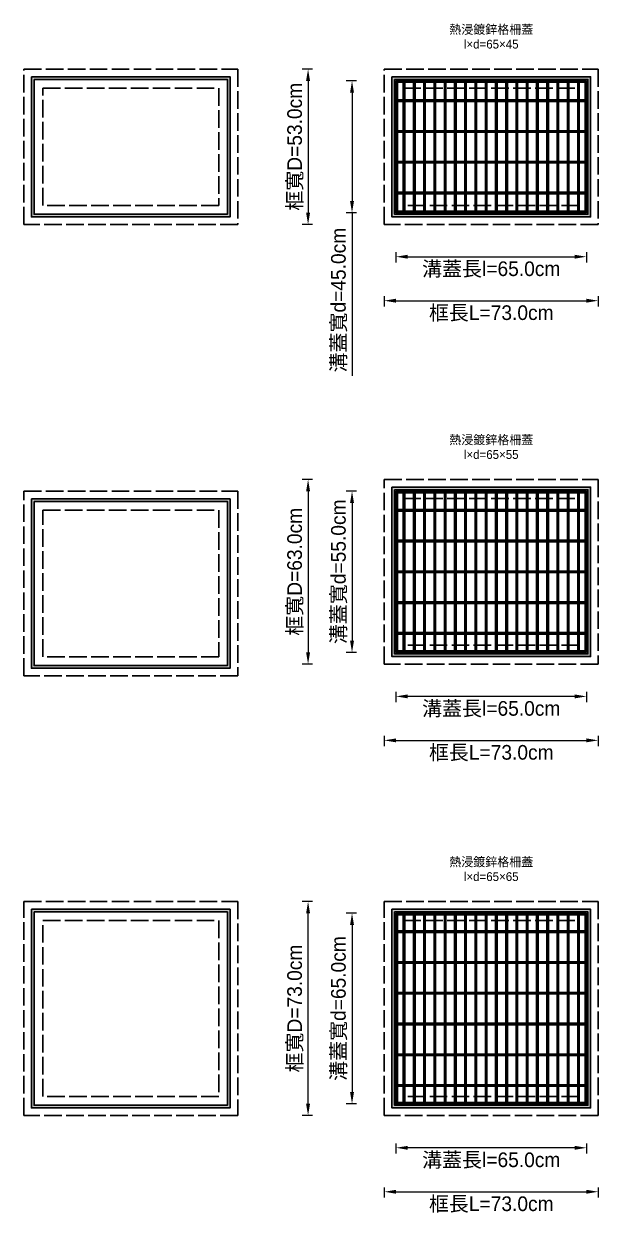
# Model space of a CAD drawing. Extents: x -2931 to 4779, y -2120 to 304.
# Drawn here: x 1045.9 to 1241.9, y -567.8 to -161.7 of the extents above; entities that cross this region are included whole.
import ezdxf

# ---------------------------------------------------------------- set-up
doc = ezdxf.new("R2010")
doc.units = 0
doc.header["$MEASUREMENT"] = 0
doc.linetypes.add('ACAD_ISO02W100', pattern=[15, 12, -3])
doc.layers.add('三、3.文字-註解文字', color=2, linetype='Continuous')
doc.layers.add('二、6.繪圖-其他施作項目', color=35, linetype='Continuous', lineweight=30)
doc.styles.add('註解文字', font='MS PGothic.ttf', dxfattribs={"height": 5})
doc.dimstyles.new('註解文字', dxfattribs={"dimtxt": 5, "dimasz": 4, "dimexe": 2, "dimexo": 2.5, "dimgap": 1, "dimtad": 2, "dimzin": 0, "dimdsep": 46, "dimtxsty": '註解文字', "dimcen": 0.1, "dimclrd": 256, "dimclre": 256, "dimclrt": 256, "dimadec": 0, "dimazin": 0, "dimtfac": 1, "dimtofl": 0, "dimtmove": 0, "dimatfit": 3, "dimfxl": 1.5, "dimfxlon": 1, "dimtolj": 1, "dimtzin": 0, "dimlwd": -1, "dimlwe": -1, "dimarcsym": 1})
pattern_1 = [(45, (-115, -140), (-2.65165, 2.65165), []), (45, (-114.116, -140), (-2.65165, 2.65165), []), (45, (-113.2322, -140), (-2.65165, 2.65165), []), (45, (-112.3483, -140), (-2.65165, 2.65165), [])]
pattern_2 = [(45, (-230, -284), (-2.65165, 2.65165), []), (45, (-229.116, -284), (-2.65165, 2.65165), []), (45, (-228.2322, -284), (-2.65165, 2.65165), []), (45, (-227.3483, -284), (-2.65165, 2.65165), [])]

# ---------------------------------------------------------------- blocks, each defined once
blk = doc.blocks.new('*D2')
at = {"layer": 'Defpoints', "color": 0, "transparency": 16777216}
for p in [(1172.86, -181.15), (1157.86, -226.15), (1172.86, -226.15)]:
    blk.add_point(p, dxfattribs=at)
at = {"layer": '三、3.文字-註解文字', "transparency": 16777216}
for p, q in [((1159.36, -181.15), (1155.86, -181.15)), ((1157.86, -185.15), (1157.86, -222.15)), ((1159.36, -226.15), (1155.86, -226.15)), ((1157.86, -226.15), (1157.86, -281.78))]:
    blk.add_line(p, q, dxfattribs=at)
for points in [[(1157.19, -185.15), (1158.53, -185.15), (1157.86, -181.15)], [(1157.19, -222.15), (1158.53, -222.15), (1157.86, -226.15)]]:
    blk.add_solid(points, dxfattribs=at)
at = {"layer": '三、3.文字-註解文字', "transparency": 16777216, "insert": (1153.48, -255.97), "char_height": 5, "attachment_point": 5, "rotation": 90, "style": '註解文字'}
blk.add_mtext('\\A1;溝蓋寬{\\fMS PGothic|b0|i0|c128|p34;d=45.0cm}', dxfattribs=at)
blk = doc.blocks.new('*D3')
at = {"layer": 'Defpoints', "color": 0, "transparency": 16777216}
for p in [(1172.86, -226.15), (1237.86, -226.15), (1237.86, -241.15)]:
    blk.add_point(p, dxfattribs=at)
at = {"layer": '三、3.文字-註解文字', "transparency": 16777216}
for p, q in [((1172.86, -239.65), (1172.86, -243.15)), ((1176.86, -241.15), (1233.86, -241.15)), ((1237.86, -239.65), (1237.86, -243.15))]:
    blk.add_line(p, q, dxfattribs=at)
for points in [[(1176.86, -240.49), (1176.86, -241.82), (1172.86, -241.15)], [(1233.86, -240.49), (1233.86, -241.82), (1237.86, -241.15)]]:
    blk.add_solid(points, dxfattribs=at)
at = {"layer": '三、3.文字-註解文字', "transparency": 16777216, "insert": (1205.36, -245.53), "char_height": 5, "attachment_point": 5, "style": '註解文字'}
blk.add_mtext('\\A1;{\\fMS PGothic|b0|i0|c128|p34;溝蓋長}l{\\fMS PGothic|b0|i0|c128|p34;=65.0cm}', dxfattribs=at)
blk = doc.blocks.new('*D4')
at = {"layer": 'Defpoints', "color": 0, "transparency": 16777216}
for p in [(1172.86, -321.15), (1157.86, -376.15), (1172.86, -376.15)]:
    blk.add_point(p, dxfattribs=at)
at = {"layer": '三、3.文字-註解文字', "transparency": 16777216}
for p, q in [((1159.36, -321.15), (1155.86, -321.15)), ((1157.86, -325.15), (1157.86, -372.15)), ((1159.36, -376.15), (1155.86, -376.15))]:
    blk.add_line(p, q, dxfattribs=at)
for points in [[(1157.19, -325.15), (1158.53, -325.15), (1157.86, -321.15)], [(1157.19, -372.15), (1158.53, -372.15), (1157.86, -376.15)]]:
    blk.add_solid(points, dxfattribs=at)
at = {"layer": '三、3.文字-註解文字', "transparency": 16777216, "insert": (1153.48, -348.65), "char_height": 5, "attachment_point": 5, "rotation": 90, "style": '註解文字'}
blk.add_mtext('\\A1;溝蓋寬{\\fMS PGothic|b0|i0|c128|p34;d=55.0cm}', dxfattribs=at)
blk = doc.blocks.new('*D5')
at = {"layer": 'Defpoints', "color": 0, "transparency": 16777216}
for p in [(1172.86, -376.15), (1237.86, -376.15), (1172.86, -391.15)]:
    blk.add_point(p, dxfattribs=at)
at = {"layer": '三、3.文字-註解文字', "transparency": 16777216}
for p, q in [((1172.86, -389.65), (1172.86, -393.15)), ((1237.86, -389.65), (1237.86, -393.15)), ((1233.86, -391.15), (1176.86, -391.15))]:
    blk.add_line(p, q, dxfattribs=at)
for points in [[(1176.86, -390.49), (1176.86, -391.82), (1172.86, -391.15)], [(1233.86, -390.49), (1233.86, -391.82), (1237.86, -391.15)]]:
    blk.add_solid(points, dxfattribs=at)
at = {"layer": '三、3.文字-註解文字', "transparency": 16777216, "insert": (1205.36, -395.53), "char_height": 5, "attachment_point": 5, "style": '註解文字'}
blk.add_mtext('\\A1;溝蓋長l{\\fMS PGothic|b0|i0|c128|p34;=65.0cm}', dxfattribs=at)
blk = doc.blocks.new('*D6')
at = {"layer": 'Defpoints', "color": 0, "transparency": 16777216}
for p in [(1172.86, -465.15), (1157.86, -530.15), (1172.86, -530.15)]:
    blk.add_point(p, dxfattribs=at)
at = {"layer": '三、3.文字-註解文字', "transparency": 16777216}
for p, q in [((1159.36, -465.15), (1155.86, -465.15)), ((1157.86, -469.15), (1157.86, -526.15)), ((1159.36, -530.15), (1155.86, -530.15))]:
    blk.add_line(p, q, dxfattribs=at)
for points in [[(1157.19, -469.15), (1158.53, -469.15), (1157.86, -465.15)], [(1157.19, -526.15), (1158.53, -526.15), (1157.86, -530.15)]]:
    blk.add_solid(points, dxfattribs=at)
at = {"layer": '三、3.文字-註解文字', "transparency": 16777216, "insert": (1153.48, -497.65), "char_height": 5, "attachment_point": 5, "rotation": 90, "style": '註解文字'}
blk.add_mtext('\\A1;溝蓋寬{\\fMS PGothic|b0|i0|c128|p34;d=65.0cm}', dxfattribs=at)
blk = doc.blocks.new('*D7')
at = {"layer": 'Defpoints', "color": 0, "transparency": 16777216}
for p in [(1172.86, -530.15), (1237.86, -530.15), (1172.86, -545.15)]:
    blk.add_point(p, dxfattribs=at)
at = {"layer": '三、3.文字-註解文字', "transparency": 16777216}
for p, q in [((1172.86, -543.65), (1172.86, -547.15)), ((1237.86, -543.65), (1237.86, -547.15)), ((1233.86, -545.15), (1176.86, -545.15))]:
    blk.add_line(p, q, dxfattribs=at)
for points in [[(1176.86, -544.49), (1176.86, -545.82), (1172.86, -545.15)], [(1233.86, -544.49), (1233.86, -545.82), (1237.86, -545.15)]]:
    blk.add_solid(points, dxfattribs=at)
at = {"layer": '三、3.文字-註解文字', "transparency": 16777216, "insert": (1205.36, -549.53), "char_height": 5, "attachment_point": 5, "style": '註解文字'}
blk.add_mtext('\\A1;溝蓋長l{\\fMS PGothic|b0|i0|c128|p34;=65.0cm}', dxfattribs=at)
blk = doc.blocks.new('*D20')
at = {"layer": 'Defpoints', "color": 0, "transparency": 16777216}
for p in [(1168.86, -230.15), (1241.86, -230.15), (1241.86, -256.15)]:
    blk.add_point(p, dxfattribs=at)
at = {"layer": '三、3.文字-註解文字', "transparency": 16777216}
for p, q in [((1168.86, -254.65), (1168.86, -258.15)), ((1241.86, -254.65), (1241.86, -258.15)), ((1172.86, -256.15), (1237.86, -256.15))]:
    blk.add_line(p, q, dxfattribs=at)
for points in [[(1172.86, -255.49), (1172.86, -256.82), (1168.86, -256.15)], [(1237.86, -255.49), (1237.86, -256.82), (1241.86, -256.15)]]:
    blk.add_solid(points, dxfattribs=at)
at = {"layer": '三、3.文字-註解文字', "transparency": 16777216, "insert": (1205.36, -260.52), "char_height": 5, "attachment_point": 5, "style": '註解文字'}
blk.add_mtext('\\A1;框長L=73.0cm', dxfattribs=at)
blk = doc.blocks.new('*D21')
at = {"layer": 'Defpoints', "color": 0, "transparency": 16777216}
for p in [(1168.86, -177.15), (1142.86, -230.15), (1168.86, -230.15)]:
    blk.add_point(p, dxfattribs=at)
at = {"layer": '三、3.文字-註解文字', "transparency": 16777216}
for p, q in [((1144.36, -177.15), (1140.86, -177.15)), ((1142.86, -181.15), (1142.86, -226.15)), ((1144.36, -230.15), (1140.86, -230.15))]:
    blk.add_line(p, q, dxfattribs=at)
for points in [[(1142.19, -181.15), (1143.53, -181.15), (1142.86, -177.15)], [(1142.19, -226.15), (1143.53, -226.15), (1142.86, -230.15)]]:
    blk.add_solid(points, dxfattribs=at)
at = {"layer": '三、3.文字-註解文字', "transparency": 16777216, "insert": (1138.54, -203.65), "char_height": 5, "attachment_point": 5, "rotation": 90, "style": '註解文字'}
blk.add_mtext('\\A1;框寬D=53.0cm', dxfattribs=at)
blk = doc.blocks.new('*D25')
at = {"layer": 'Defpoints', "color": 0, "transparency": 16777216}
for p in [(1168.86, -380.15), (1241.86, -380.15), (1241.86, -406.15)]:
    blk.add_point(p, dxfattribs=at)
at = {"layer": '三、3.文字-註解文字', "transparency": 16777216}
for p, q in [((1168.86, -404.65), (1168.86, -408.15)), ((1241.86, -404.65), (1241.86, -408.15)), ((1172.86, -406.15), (1237.86, -406.15))]:
    blk.add_line(p, q, dxfattribs=at)
for points in [[(1172.86, -405.49), (1172.86, -406.82), (1168.86, -406.15)], [(1237.86, -405.49), (1237.86, -406.82), (1241.86, -406.15)]]:
    blk.add_solid(points, dxfattribs=at)
at = {"layer": '三、3.文字-註解文字', "transparency": 16777216, "insert": (1205.36, -410.52), "char_height": 5, "attachment_point": 5, "style": '註解文字'}
blk.add_mtext('\\A1;框長L=73.0cm', dxfattribs=at)
blk = doc.blocks.new('*D26')
at = {"layer": 'Defpoints', "color": 0, "transparency": 16777216}
for p in [(1168.86, -317.15), (1142.86, -380.15), (1168.86, -380.15)]:
    blk.add_point(p, dxfattribs=at)
at = {"layer": '三、3.文字-註解文字', "transparency": 16777216}
for p, q in [((1144.36, -317.15), (1140.86, -317.15)), ((1142.86, -321.15), (1142.86, -376.15)), ((1144.36, -380.15), (1140.86, -380.15))]:
    blk.add_line(p, q, dxfattribs=at)
for points in [[(1142.19, -321.15), (1143.53, -321.15), (1142.86, -317.15)], [(1142.19, -376.15), (1143.53, -376.15), (1142.86, -380.15)]]:
    blk.add_solid(points, dxfattribs=at)
at = {"layer": '三、3.文字-註解文字', "transparency": 16777216, "insert": (1138.54, -348.65), "char_height": 5, "attachment_point": 5, "rotation": 90, "style": '註解文字'}
blk.add_mtext('\\A1;框寬D=63.0cm', dxfattribs=at)
blk = doc.blocks.new('*D30')
at = {"layer": 'Defpoints', "color": 0, "transparency": 16777216}
for p in [(1168.86, -534.15), (1241.86, -534.15), (1241.86, -560.15)]:
    blk.add_point(p, dxfattribs=at)
at = {"layer": '三、3.文字-註解文字', "transparency": 16777216}
for p, q in [((1168.86, -558.65), (1168.86, -562.15)), ((1172.86, -560.15), (1237.86, -560.15)), ((1241.86, -558.65), (1241.86, -562.15))]:
    blk.add_line(p, q, dxfattribs=at)
for points in [[(1172.86, -559.49), (1172.86, -560.82), (1168.86, -560.15)], [(1237.86, -559.49), (1237.86, -560.82), (1241.86, -560.15)]]:
    blk.add_solid(points, dxfattribs=at)
at = {"layer": '三、3.文字-註解文字', "transparency": 16777216, "insert": (1205.36, -564.52), "char_height": 5, "attachment_point": 5, "style": '註解文字'}
blk.add_mtext('\\A1;框長L=73.0cm', dxfattribs=at)
blk = doc.blocks.new('*D31')
at = {"layer": 'Defpoints', "color": 0, "transparency": 16777216}
for p in [(1142.86, -461.15), (1168.86, -461.15), (1168.86, -534.15)]:
    blk.add_point(p, dxfattribs=at)
at = {"layer": '三、3.文字-註解文字', "transparency": 16777216}
for p, q in [((1144.36, -461.15), (1140.86, -461.15)), ((1142.86, -530.15), (1142.86, -465.15)), ((1144.36, -534.15), (1140.86, -534.15))]:
    blk.add_line(p, q, dxfattribs=at)
for points in [[(1142.19, -465.15), (1143.53, -465.15), (1142.86, -461.15)], [(1142.19, -530.15), (1143.53, -530.15), (1142.86, -534.15)]]:
    blk.add_solid(points, dxfattribs=at)
at = {"layer": '三、3.文字-註解文字', "transparency": 16777216, "insert": (1138.54, -497.65), "char_height": 5, "attachment_point": 5, "rotation": 90, "style": '註解文字'}
blk.add_mtext('\\A1;框{\\fMS PGothic|b0|i0|c128|p34;寬D=73.0cm}', dxfattribs=at)

msp = doc.modelspace()

# ---------------------------------------------------------------- hatches: boundary and pattern name
at = {"layer": '二、6.繪圖-其他施作項目'}
h = msp.add_hatch(color=256, dxfattribs=at)
h.dxf.hatch_style = 1
h.paths.add_polyline_path([(1048.461, -179.754), (1048.461, -227.554), (1116.261, -227.554), (1116.261, -179.754)])
h.paths.add_polyline_path([(1049.361, -180.654), (1115.361, -180.654), (1115.361, -226.654), (1049.361, -226.654)], flags=16)
h.paths.add_polyline_path([(1052.361, -183.654), (1112.361, -183.654), (1112.361, -223.654), (1052.361, -223.654)], flags=0)
h = msp.add_hatch(color=256, dxfattribs=at)
h.dxf.hatch_style = 1
h.paths.add_polyline_path([(1171.461, -179.754), (1171.461, -227.554), (1239.261, -227.554), (1239.261, -179.754)])
h.paths.add_polyline_path([(1172.361, -180.654), (1238.361, -180.654), (1238.361, -226.654), (1172.361, -226.654)], flags=16)
h.paths.add_polyline_path([(1175.361, -183.654), (1235.361, -183.654), (1235.361, -223.654), (1175.361, -223.654)], flags=0)
h = msp.add_hatch(dxfattribs=at)
h.set_pattern_fill('ANSI34', color=256, scale=5)
h.paths.add_polyline_path([(1237.361, -187.654), (1173.361, -187.654), (1173.361, -188.154), (1237.361, -188.154)])
h = msp.add_hatch(dxfattribs=at)
h.set_pattern_fill('ANSI34', color=256, scale=5)
h.paths.add_polyline_path([(1237.361, -198.154), (1173.361, -198.154), (1173.361, -198.654), (1237.361, -198.654)])
h = msp.add_hatch(dxfattribs=at)
h.set_pattern_fill('ANSI34', color=256, scale=5)
h.paths.add_polyline_path([(1237.361, -208.654), (1173.361, -208.654), (1173.361, -209.154), (1237.361, -209.154)])
h = msp.add_hatch(dxfattribs=at)
h.set_pattern_fill('ANSI34', color=256, scale=5)
h.paths.add_polyline_path([(1237.361, -219.154), (1173.361, -219.154), (1173.361, -219.654), (1237.361, -219.654)])
h = msp.add_hatch(color=256, dxfattribs=at)
h.dxf.hatch_style = 1
h.paths.add_polyline_path([(1171.461, -377.554), (1239.261, -377.554), (1239.261, -319.754), (1171.461, -319.754)])
h.paths.add_polyline_path([(1172.361, -320.654), (1238.361, -320.654), (1238.361, -376.654), (1172.361, -376.654)], flags=16)
h = msp.add_hatch(color=256, dxfattribs=at)
h.dxf.hatch_style = 1
h.paths.add_polyline_path([(1048.461, -381.554), (1116.261, -381.554), (1116.261, -323.754), (1048.461, -323.754)])
h.paths.add_polyline_path([(1049.361, -324.654), (1115.361, -324.654), (1115.361, -380.654), (1049.361, -380.654)], flags=16)
h = msp.add_hatch(dxfattribs=at)
h.set_pattern_fill('ANSI34', color=256, scale=5)
h.set_pattern_definition(pattern_1)
h.paths.add_polyline_path([(1237.361, -327.404), (1173.361, -327.404), (1173.361, -327.904), (1237.361, -327.904)])
h = msp.add_hatch(dxfattribs=at)
h.set_pattern_fill('ANSI34', color=256, scale=5)
h.set_pattern_definition(pattern_1)
h.paths.add_polyline_path([(1237.361, -337.904), (1173.361, -337.904), (1173.361, -338.404), (1237.361, -338.404)])
h = msp.add_hatch(dxfattribs=at)
h.set_pattern_fill('ANSI34', color=256, scale=5)
h.set_pattern_definition(pattern_1)
h.paths.add_polyline_path([(1237.361, -348.404), (1173.361, -348.404), (1173.361, -348.904), (1237.361, -348.904)])
h = msp.add_hatch(dxfattribs=at)
h.set_pattern_fill('ANSI34', color=256, scale=5)
h.set_pattern_definition(pattern_1)
h.paths.add_polyline_path([(1237.361, -358.904), (1173.361, -358.904), (1173.361, -359.404), (1237.361, -359.404)])
h = msp.add_hatch(dxfattribs=at)
h.set_pattern_fill('ANSI34', color=256, scale=5)
h.set_pattern_definition(pattern_1)
h.paths.add_polyline_path([(1237.361, -369.404), (1173.361, -369.404), (1173.361, -369.904), (1237.361, -369.904)])
h = msp.add_hatch(color=256, dxfattribs=at)
h.dxf.hatch_style = 1
h.paths.add_polyline_path([(1048.461, -531.554), (1116.261, -531.554), (1116.261, -463.754), (1048.461, -463.754)])
h.paths.add_polyline_path([(1049.361, -464.654), (1115.361, -464.654), (1115.361, -530.654), (1049.361, -530.654)], flags=16)
h = msp.add_hatch(color=256, dxfattribs=at)
h.dxf.hatch_style = 1
h.paths.add_polyline_path([(1171.461, -531.554), (1239.261, -531.554), (1239.261, -463.754), (1171.461, -463.754)])
h.paths.add_polyline_path([(1172.361, -464.654), (1238.361, -464.654), (1238.361, -530.654), (1172.361, -530.654)], flags=16)
h = msp.add_hatch(dxfattribs=at)
h.set_pattern_fill('ANSI34', color=256, scale=5)
h.set_pattern_definition(pattern_2)
h.paths.add_polyline_path([(1237.361, -471.154), (1173.361, -471.154), (1173.361, -471.654), (1237.361, -471.654)])
h = msp.add_hatch(dxfattribs=at)
h.set_pattern_fill('ANSI34', color=256, scale=5)
h.set_pattern_definition(pattern_2)
h.paths.add_polyline_path([(1237.361, -481.654), (1173.361, -481.654), (1173.361, -482.154), (1237.361, -482.154)])
h = msp.add_hatch(dxfattribs=at)
h.set_pattern_fill('ANSI34', color=256, scale=5)
h.set_pattern_definition(pattern_2)
h.paths.add_polyline_path([(1237.361, -492.154), (1173.361, -492.154), (1173.361, -492.654), (1237.361, -492.654)])
h = msp.add_hatch(dxfattribs=at)
h.set_pattern_fill('ANSI34', color=256, scale=5)
h.set_pattern_definition(pattern_2)
h.paths.add_polyline_path([(1237.361, -502.654), (1173.361, -502.654), (1173.361, -503.154), (1237.361, -503.154)])
h = msp.add_hatch(dxfattribs=at)
h.set_pattern_fill('ANSI34', color=256, scale=5)
h.set_pattern_definition(pattern_2)
h.paths.add_polyline_path([(1237.361, -513.154), (1173.361, -513.154), (1173.361, -513.654), (1237.361, -513.654)])
h = msp.add_hatch(dxfattribs=at)
h.set_pattern_fill('ANSI34', color=256, scale=5)
h.set_pattern_definition(pattern_2)
h.paths.add_polyline_path([(1237.361, -523.654), (1173.361, -523.654), (1173.361, -524.154), (1237.361, -524.154)])

# ---------------------------------------------------------------- linework, layer by layer
at = {"layer": '二、6.繪圖-其他施作項目', "linetype": 'ACAD_ISO02W100', "ltscale": 0.5}
for points in [[(1045.861, -177.154), (1118.861, -177.154), (1118.861, -230.154), (1045.861, -230.154)], [(1168.861, -177.154), (1241.861, -177.154), (1241.861, -230.154), (1168.861, -230.154)], [(1052.361, -183.654), (1112.361, -183.654), (1112.361, -223.654), (1052.361, -223.654)], [(1175.361, -183.654), (1235.361, -183.654), (1235.361, -223.654), (1175.361, -223.654)], [(1168.861, -317.154), (1241.861, -317.154), (1241.861, -380.154), (1168.861, -380.154)], [(1045.861, -321.154), (1118.861, -321.154), (1118.861, -384.154), (1045.861, -384.154)], [(1175.361, -323.654), (1235.361, -323.654), (1235.361, -373.654), (1175.361, -373.654)], [(1052.361, -327.654), (1112.361, -327.654), (1112.361, -377.654), (1052.361, -377.654)], [(1045.861, -461.154), (1118.861, -461.154), (1118.861, -534.154), (1045.861, -534.154)], [(1168.861, -461.154), (1241.861, -461.154), (1241.861, -534.154), (1168.861, -534.154)], [(1052.361, -467.654), (1112.361, -467.654), (1112.361, -527.654), (1052.361, -527.654)], [(1175.361, -467.654), (1235.361, -467.654), (1235.361, -527.654), (1175.361, -527.654)]]:
    msp.add_lwpolyline(points, close=True, dxfattribs=at)
at = {"layer": '二、6.繪圖-其他施作項目'}
for points in [[(1048.461, -179.754), (1116.261, -179.754), (1116.261, -227.554), (1048.461, -227.554)], [(1049.361, -180.654), (1115.361, -180.654), (1115.361, -226.654), (1049.361, -226.654)], [(1171.461, -179.754), (1239.261, -179.754), (1239.261, -227.554), (1171.461, -227.554)], [(1172.361, -180.654), (1238.361, -180.654), (1238.361, -226.654), (1172.361, -226.654)], [(1172.861, -181.154), (1237.861, -181.154), (1237.861, -226.154), (1172.861, -226.154)], [(1171.461, -319.754), (1239.261, -319.754), (1239.261, -377.554), (1171.461, -377.554)], [(1172.361, -320.654), (1238.361, -320.654), (1238.361, -376.654), (1172.361, -376.654)], [(1048.461, -323.754), (1116.261, -323.754), (1116.261, -381.554), (1048.461, -381.554)], [(1049.361, -324.654), (1115.361, -324.654), (1115.361, -380.654), (1049.361, -380.654)], [(1172.861, -321.154), (1237.861, -321.154), (1237.861, -376.154), (1172.861, -376.154)], [(1048.461, -463.754), (1116.261, -463.754), (1116.261, -531.554), (1048.461, -531.554)], [(1049.361, -464.654), (1115.361, -464.654), (1115.361, -530.654), (1049.361, -530.654)], [(1171.461, -463.754), (1239.261, -463.754), (1239.261, -531.554), (1171.461, -531.554)], [(1172.361, -464.654), (1238.361, -464.654), (1238.361, -530.654), (1172.361, -530.654)], [(1172.861, -465.154), (1237.861, -465.154), (1237.861, -530.154), (1172.861, -530.154)]]:
    msp.add_lwpolyline(points, close=True, dxfattribs=at)
for points in [[(1172.861, -181.154), (1237.861, -181.154)], [(1172.861, -181.154), (1172.861, -226.154)], [(1173.361, -181.154), (1173.361, -226.154)], [(1173.361, -181.654), (1237.361, -181.654)], [(1175.361, -181.654), (1175.361, -187.654)], [(1175.861, -181.654), (1175.861, -187.654)], [(1178.861, -181.654), (1178.861, -187.654)], [(1179.361, -181.654), (1179.361, -187.654)], [(1182.361, -181.654), (1182.361, -187.654)], [(1182.861, -181.654), (1182.861, -187.654)], [(1185.861, -181.654), (1185.861, -187.654)], [(1186.361, -181.654), (1186.361, -187.654)], [(1189.361, -181.654), (1189.361, -187.654)], [(1189.861, -181.654), (1189.861, -187.654)], [(1192.861, -181.654), (1192.861, -187.654)], [(1193.361, -181.654), (1193.361, -187.654)], [(1196.361, -181.654), (1196.361, -187.654)], [(1196.861, -181.654), (1196.861, -187.654)], [(1199.861, -181.654), (1199.861, -187.654)], [(1200.361, -181.654), (1200.361, -187.654)], [(1203.361, -181.654), (1203.361, -187.654)], [(1203.861, -181.654), (1203.861, -187.654)], [(1206.861, -181.654), (1206.861, -187.654)], [(1207.361, -181.654), (1207.361, -187.654)], [(1210.361, -181.654), (1210.361, -187.654)], [(1210.861, -181.654), (1210.861, -187.654)], [(1213.861, -181.654), (1213.861, -187.654)], [(1214.361, -181.654), (1214.361, -187.654)], [(1217.361, -181.654), (1217.361, -187.654)], [(1217.861, -181.654), (1217.861, -187.654)], [(1220.861, -181.654), (1220.861, -187.654)], [(1221.361, -181.654), (1221.361, -187.654)], [(1224.361, -181.654), (1224.361, -187.654)], [(1224.861, -181.654), (1224.861, -187.654)], [(1227.861, -181.654), (1227.861, -187.654)], [(1228.361, -181.654), (1228.361, -187.654)], [(1231.361, -181.654), (1231.361, -187.654)], [(1231.861, -181.654), (1231.861, -187.654)], [(1234.861, -181.654), (1234.861, -187.654)], [(1235.361, -181.654), (1235.361, -187.654)], [(1237.361, -181.154), (1237.361, -226.154)], [(1237.861, -181.154), (1237.861, -226.154)], [(1173.361, -187.654), (1237.361, -187.654)], [(1173.361, -188.154), (1237.361, -188.154)], [(1175.361, -188.154), (1175.361, -198.154)], [(1175.861, -188.154), (1175.861, -198.154)], [(1178.861, -188.154), (1178.861, -198.154)], [(1179.361, -188.154), (1179.361, -198.154)], [(1182.361, -188.154), (1182.361, -198.154)], [(1182.861, -188.154), (1182.861, -198.154)], [(1185.861, -188.154), (1185.861, -198.154)], [(1186.361, -188.154), (1186.361, -198.154)], [(1189.361, -188.154), (1189.361, -198.154)], [(1189.861, -188.154), (1189.861, -198.154)], [(1192.861, -188.154), (1192.861, -198.154)], [(1193.361, -188.154), (1193.361, -198.154)], [(1196.361, -188.154), (1196.361, -198.154)], [(1196.861, -188.154), (1196.861, -198.154)], [(1199.861, -188.154), (1199.861, -198.154)], [(1200.361, -188.154), (1200.361, -198.154)], [(1203.361, -188.154), (1203.361, -198.154)], [(1203.861, -188.154), (1203.861, -198.154)], [(1206.861, -188.154), (1206.861, -198.154)], [(1207.361, -188.154), (1207.361, -198.154)], [(1210.361, -188.154), (1210.361, -198.154)], [(1210.861, -188.154), (1210.861, -198.154)], [(1213.861, -188.154), (1213.861, -198.154)], [(1214.361, -188.154), (1214.361, -198.154)], [(1217.361, -188.154), (1217.361, -198.154)], [(1217.861, -188.154), (1217.861, -198.154)], [(1220.861, -188.154), (1220.861, -198.154)], [(1221.361, -188.154), (1221.361, -198.154)], [(1224.361, -188.154), (1224.361, -198.154)], [(1224.861, -188.154), (1224.861, -198.154)], [(1227.861, -188.154), (1227.861, -198.154)], [(1228.361, -188.154), (1228.361, -198.154)], [(1231.361, -188.154), (1231.361, -198.154)], [(1231.861, -188.154), (1231.861, -198.154)], [(1234.861, -188.154), (1234.861, -198.154)], [(1235.361, -188.154), (1235.361, -198.154)], [(1173.361, -198.154), (1237.361, -198.154)], [(1173.361, -198.654), (1237.361, -198.654)], [(1175.361, -198.654), (1175.361, -208.654)], [(1175.861, -198.654), (1175.861, -208.654)], [(1178.861, -198.654), (1178.861, -208.654)], [(1179.361, -198.654), (1179.361, -208.654)], [(1182.361, -198.654), (1182.361, -208.654)], [(1182.861, -198.654), (1182.861, -208.654)], [(1185.861, -198.654), (1185.861, -208.654)], [(1186.361, -198.654), (1186.361, -208.654)], [(1189.361, -198.654), (1189.361, -208.654)], [(1189.861, -198.654), (1189.861, -208.654)], [(1192.861, -198.654), (1192.861, -208.654)], [(1193.361, -198.654), (1193.361, -208.654)], [(1196.361, -198.654), (1196.361, -208.654)], [(1196.861, -198.654), (1196.861, -208.654)], [(1199.861, -198.654), (1199.861, -208.654)], [(1200.361, -198.654), (1200.361, -208.654)], [(1203.361, -198.654), (1203.361, -208.654)], [(1203.861, -198.654), (1203.861, -208.654)], [(1206.861, -198.654), (1206.861, -208.654)], [(1207.361, -198.654), (1207.361, -208.654)], [(1210.361, -198.654), (1210.361, -208.654)], [(1210.861, -198.654), (1210.861, -208.654)], [(1213.861, -198.654), (1213.861, -208.654)], [(1214.361, -198.654), (1214.361, -208.654)], [(1217.361, -198.654), (1217.361, -208.654)], [(1217.861, -198.654), (1217.861, -208.654)], [(1220.861, -198.654), (1220.861, -208.654)], [(1221.361, -198.654), (1221.361, -208.654)], [(1224.361, -198.654), (1224.361, -208.654)], [(1224.861, -198.654), (1224.861, -208.654)], [(1227.861, -198.654), (1227.861, -208.654)], [(1228.361, -198.654), (1228.361, -208.654)], [(1231.361, -198.654), (1231.361, -208.654)], [(1231.861, -198.654), (1231.861, -208.654)], [(1234.861, -198.654), (1234.861, -208.654)], [(1235.361, -198.654), (1235.361, -208.654)], [(1173.361, -208.654), (1237.361, -208.654)], [(1173.361, -209.154), (1237.361, -209.154)], [(1175.361, -209.154), (1175.361, -219.154)], [(1175.861, -209.154), (1175.861, -219.154)], [(1178.861, -209.154), (1178.861, -219.154)], [(1179.361, -209.154), (1179.361, -219.154)], [(1182.361, -209.154), (1182.361, -219.154)], [(1182.861, -209.154), (1182.861, -219.154)], [(1185.861, -209.154), (1185.861, -219.154)], [(1186.361, -209.154), (1186.361, -219.154)], [(1189.361, -209.154), (1189.361, -219.154)], [(1189.861, -209.154), (1189.861, -219.154)], [(1192.861, -209.154), (1192.861, -219.154)], [(1193.361, -209.154), (1193.361, -219.154)], [(1196.361, -209.154), (1196.361, -219.154)], [(1196.861, -209.154), (1196.861, -219.154)], [(1199.861, -209.154), (1199.861, -219.154)], [(1200.361, -209.154), (1200.361, -219.154)], [(1203.361, -209.154), (1203.361, -219.154)], [(1203.861, -209.154), (1203.861, -219.154)], [(1206.861, -209.154), (1206.861, -219.154)], [(1207.361, -209.154), (1207.361, -219.154)], [(1210.361, -209.154), (1210.361, -219.154)], [(1210.861, -209.154), (1210.861, -219.154)], [(1213.861, -209.154), (1213.861, -219.154)], [(1214.361, -209.154), (1214.361, -219.154)], [(1217.361, -209.154), (1217.361, -219.154)], [(1217.861, -209.154), (1217.861, -219.154)], [(1220.861, -209.154), (1220.861, -219.154)], [(1221.361, -209.154), (1221.361, -219.154)], [(1224.361, -209.154), (1224.361, -219.154)], [(1224.861, -209.154), (1224.861, -219.154)], [(1227.861, -209.154), (1227.861, -219.154)], [(1228.361, -209.154), (1228.361, -219.154)], [(1231.361, -209.154), (1231.361, -219.154)], [(1231.861, -209.154), (1231.861, -219.154)], [(1234.861, -209.154), (1234.861, -219.154)], [(1235.361, -209.154), (1235.361, -219.154)], [(1173.361, -219.154), (1237.361, -219.154)], [(1173.361, -219.654), (1237.361, -219.654)], [(1175.361, -219.654), (1175.361, -225.654)], [(1175.861, -219.654), (1175.861, -225.654)], [(1178.861, -219.654), (1178.861, -225.654)], [(1179.361, -219.654), (1179.361, -225.654)], [(1182.361, -219.654), (1182.361, -225.654)], [(1182.861, -219.654), (1182.861, -225.654)], [(1185.861, -219.654), (1185.861, -225.654)], [(1186.361, -219.654), (1186.361, -225.654)], [(1189.361, -219.654), (1189.361, -225.654)], [(1189.861, -219.654), (1189.861, -225.654)], [(1192.861, -219.654), (1192.861, -225.654)], [(1193.361, -219.654), (1193.361, -225.654)], [(1196.361, -219.654), (1196.361, -225.654)], [(1196.861, -219.654), (1196.861, -225.654)], [(1199.861, -219.654), (1199.861, -225.654)], [(1200.361, -219.654), (1200.361, -225.654)], [(1203.361, -219.654), (1203.361, -225.654)], [(1203.861, -219.654), (1203.861, -225.654)], [(1206.861, -219.654), (1206.861, -225.654)], [(1207.361, -219.654), (1207.361, -225.654)], [(1210.361, -219.654), (1210.361, -225.654)], [(1210.861, -219.654), (1210.861, -225.654)], [(1213.861, -219.654), (1213.861, -225.654)], [(1214.361, -219.654), (1214.361, -225.654)], [(1217.361, -219.654), (1217.361, -225.654)], [(1217.861, -219.654), (1217.861, -225.654)], [(1220.861, -219.654), (1220.861, -225.654)], [(1221.361, -219.654), (1221.361, -225.654)], [(1224.361, -219.654), (1224.361, -225.654)], [(1224.861, -219.654), (1224.861, -225.654)], [(1227.861, -219.654), (1227.861, -225.654)], [(1228.361, -219.654), (1228.361, -225.654)], [(1231.361, -219.654), (1231.361, -225.654)], [(1231.861, -219.654), (1231.861, -225.654)], [(1234.861, -219.654), (1234.861, -225.654)], [(1235.361, -219.654), (1235.361, -225.654)], [(1172.861, -226.154), (1237.861, -226.154)], [(1173.361, -225.654), (1237.361, -225.654)], [(1172.861, -321.154), (1237.861, -321.154)], [(1172.861, -321.154), (1172.861, -376.154)], [(1173.361, -321.154), (1173.361, -376.154)], [(1173.361, -321.654), (1237.361, -321.654)], [(1175.361, -321.654), (1175.361, -327.404)], [(1175.861, -321.654), (1175.861, -327.404)], [(1178.861, -321.654), (1178.861, -327.404)], [(1179.361, -321.654), (1179.361, -327.404)], [(1182.361, -321.654), (1182.361, -327.404)], [(1182.861, -321.654), (1182.861, -327.404)], [(1185.861, -321.654), (1185.861, -327.404)], [(1186.361, -321.654), (1186.361, -327.404)], [(1189.361, -321.654), (1189.361, -327.404)], [(1189.861, -321.654), (1189.861, -327.404)], [(1192.861, -321.654), (1192.861, -327.404)], [(1193.361, -321.654), (1193.361, -327.404)], [(1196.361, -321.654), (1196.361, -327.404)], [(1196.861, -321.654), (1196.861, -327.404)], [(1199.861, -321.654), (1199.861, -327.404)], [(1200.361, -321.654), (1200.361, -327.404)], [(1203.361, -321.654), (1203.361, -327.404)], [(1203.861, -321.654), (1203.861, -327.404)], [(1206.861, -321.654), (1206.861, -327.404)], [(1207.361, -321.654), (1207.361, -327.404)], [(1210.361, -321.654), (1210.361, -327.404)], [(1210.861, -321.654), (1210.861, -327.404)], [(1213.861, -321.654), (1213.861, -327.404)], [(1214.361, -321.654), (1214.361, -327.404)], [(1217.361, -321.654), (1217.361, -327.404)], [(1217.861, -321.654), (1217.861, -327.404)], [(1220.861, -321.654), (1220.861, -327.404)], [(1221.361, -321.654), (1221.361, -327.404)], [(1224.361, -321.654), (1224.361, -327.404)], [(1224.861, -321.654), (1224.861, -327.404)], [(1227.861, -321.654), (1227.861, -327.404)], [(1228.361, -321.654), (1228.361, -327.404)], [(1231.361, -321.654), (1231.361, -327.404)], [(1231.861, -321.654), (1231.861, -327.404)], [(1234.861, -321.654), (1234.861, -327.404)], [(1235.361, -321.654), (1235.361, -327.404)], [(1237.361, -321.154), (1237.361, -376.154)], [(1237.861, -321.154), (1237.861, -376.154)], [(1173.361, -327.404), (1237.361, -327.404)], [(1173.361, -327.904), (1237.361, -327.904)], [(1175.361, -327.904), (1175.361, -337.904)], [(1175.861, -327.904), (1175.861, -337.904)], [(1178.861, -327.904), (1178.861, -337.904)], [(1179.361, -327.904), (1179.361, -337.904)], [(1182.361, -327.904), (1182.361, -337.904)], [(1182.861, -327.904), (1182.861, -337.904)], [(1185.861, -327.904), (1185.861, -337.904)], [(1186.361, -327.904), (1186.361, -337.904)], [(1189.361, -327.904), (1189.361, -337.904)], [(1189.861, -327.904), (1189.861, -337.904)], [(1192.861, -327.904), (1192.861, -337.904)], [(1193.361, -327.904), (1193.361, -337.904)], [(1196.361, -327.904), (1196.361, -337.904)], [(1196.861, -327.904), (1196.861, -337.904)], [(1199.861, -327.904), (1199.861, -337.904)], [(1200.361, -327.904), (1200.361, -337.904)], [(1203.361, -327.904), (1203.361, -337.904)], [(1203.861, -327.904), (1203.861, -337.904)], [(1206.861, -327.904), (1206.861, -337.904)], [(1207.361, -327.904), (1207.361, -337.904)], [(1210.361, -327.904), (1210.361, -337.904)], [(1210.861, -327.904), (1210.861, -337.904)], [(1213.861, -327.904), (1213.861, -337.904)], [(1214.361, -327.904), (1214.361, -337.904)], [(1217.361, -327.904), (1217.361, -337.904)], [(1217.861, -327.904), (1217.861, -337.904)], [(1220.861, -327.904), (1220.861, -337.904)], [(1221.361, -327.904), (1221.361, -337.904)], [(1224.361, -327.904), (1224.361, -337.904)], [(1224.861, -327.904), (1224.861, -337.904)], [(1227.861, -327.904), (1227.861, -337.904)], [(1228.361, -327.904), (1228.361, -337.904)], [(1231.361, -327.904), (1231.361, -337.904)], [(1231.861, -327.904), (1231.861, -337.904)], [(1234.861, -327.904), (1234.861, -337.904)], [(1235.361, -327.904), (1235.361, -337.904)], [(1173.361, -337.904), (1237.361, -337.904)], [(1173.361, -338.404), (1237.361, -338.404)], [(1175.361, -338.404), (1175.361, -348.404)], [(1175.861, -338.404), (1175.861, -348.404)], [(1178.861, -338.404), (1178.861, -348.404)], [(1179.361, -338.404), (1179.361, -348.404)], [(1182.361, -338.404), (1182.361, -348.404)], [(1182.861, -338.404), (1182.861, -348.404)], [(1185.861, -338.404), (1185.861, -348.404)], [(1186.361, -338.404), (1186.361, -348.404)], [(1189.361, -338.404), (1189.361, -348.404)], [(1189.861, -338.404), (1189.861, -348.404)], [(1192.861, -338.404), (1192.861, -348.404)], [(1193.361, -338.404), (1193.361, -348.404)], [(1196.361, -338.404), (1196.361, -348.404)], [(1196.861, -338.404), (1196.861, -348.404)], [(1199.861, -338.404), (1199.861, -348.404)], [(1200.361, -338.404), (1200.361, -348.404)], [(1203.361, -338.404), (1203.361, -348.404)], [(1203.861, -338.404), (1203.861, -348.404)], [(1206.861, -338.404), (1206.861, -348.404)], [(1207.361, -338.404), (1207.361, -348.404)], [(1210.361, -338.404), (1210.361, -348.404)], [(1210.861, -338.404), (1210.861, -348.404)], [(1213.861, -338.404), (1213.861, -348.404)], [(1214.361, -338.404), (1214.361, -348.404)], [(1217.361, -338.404), (1217.361, -348.404)], [(1217.861, -338.404), (1217.861, -348.404)], [(1220.861, -338.404), (1220.861, -348.404)], [(1221.361, -338.404), (1221.361, -348.404)], [(1224.361, -338.404), (1224.361, -348.404)], [(1224.861, -338.404), (1224.861, -348.404)], [(1227.861, -338.404), (1227.861, -348.404)], [(1228.361, -338.404), (1228.361, -348.404)], [(1231.361, -338.404), (1231.361, -348.404)], [(1231.861, -338.404), (1231.861, -348.404)], [(1234.861, -338.404), (1234.861, -348.404)], [(1235.361, -338.404), (1235.361, -348.404)], [(1173.361, -348.404), (1237.361, -348.404)], [(1173.361, -348.904), (1237.361, -348.904)], [(1175.361, -348.904), (1175.361, -358.904)], [(1175.861, -348.904), (1175.861, -358.904)], [(1178.861, -348.904), (1178.861, -358.904)], [(1179.361, -348.904), (1179.361, -358.904)], [(1182.361, -348.904), (1182.361, -358.904)], [(1182.861, -348.904), (1182.861, -358.904)], [(1185.861, -348.904), (1185.861, -358.904)], [(1186.361, -348.904), (1186.361, -358.904)], [(1189.361, -348.904), (1189.361, -358.904)], [(1189.861, -348.904), (1189.861, -358.904)], [(1192.861, -348.904), (1192.861, -358.904)], [(1193.361, -348.904), (1193.361, -358.904)], [(1196.361, -348.904), (1196.361, -358.904)], [(1196.861, -348.904), (1196.861, -358.904)], [(1199.861, -348.904), (1199.861, -358.904)], [(1200.361, -348.904), (1200.361, -358.904)], [(1203.361, -348.904), (1203.361, -358.904)], [(1203.861, -348.904), (1203.861, -358.904)], [(1206.861, -348.904), (1206.861, -358.904)], [(1207.361, -348.904), (1207.361, -358.904)], [(1210.361, -348.904), (1210.361, -358.904)], [(1210.861, -348.904), (1210.861, -358.904)], [(1213.861, -348.904), (1213.861, -358.904)], [(1214.361, -348.904), (1214.361, -358.904)], [(1217.361, -348.904), (1217.361, -358.904)], [(1217.861, -348.904), (1217.861, -358.904)], [(1220.861, -348.904), (1220.861, -358.904)], [(1221.361, -348.904), (1221.361, -358.904)], [(1224.361, -348.904), (1224.361, -358.904)], [(1224.861, -348.904), (1224.861, -358.904)], [(1227.861, -348.904), (1227.861, -358.904)], [(1228.361, -348.904), (1228.361, -358.904)], [(1231.361, -348.904), (1231.361, -358.904)], [(1231.861, -348.904), (1231.861, -358.904)], [(1234.861, -348.904), (1234.861, -358.904)], [(1235.361, -348.904), (1235.361, -358.904)], [(1173.361, -358.904), (1237.361, -358.904)], [(1173.361, -359.404), (1237.361, -359.404)], [(1175.361, -359.404), (1175.361, -369.404)], [(1175.861, -359.404), (1175.861, -369.404)], [(1178.861, -359.404), (1178.861, -369.404)], [(1179.361, -359.404), (1179.361, -369.404)], [(1182.361, -359.404), (1182.361, -369.404)], [(1182.861, -359.404), (1182.861, -369.404)], [(1185.861, -359.404), (1185.861, -369.404)], [(1186.361, -359.404), (1186.361, -369.404)], [(1189.361, -359.404), (1189.361, -369.404)], [(1189.861, -359.404), (1189.861, -369.404)], [(1192.861, -359.404), (1192.861, -369.404)], [(1193.361, -359.404), (1193.361, -369.404)], [(1196.361, -359.404), (1196.361, -369.404)], [(1196.861, -359.404), (1196.861, -369.404)], [(1199.861, -359.404), (1199.861, -369.404)], [(1200.361, -359.404), (1200.361, -369.404)], [(1203.361, -359.404), (1203.361, -369.404)], [(1203.861, -359.404), (1203.861, -369.404)], [(1206.861, -359.404), (1206.861, -369.404)], [(1207.361, -359.404), (1207.361, -369.404)], [(1210.361, -359.404), (1210.361, -369.404)], [(1210.861, -359.404), (1210.861, -369.404)], [(1213.861, -359.404), (1213.861, -369.404)], [(1214.361, -359.404), (1214.361, -369.404)], [(1217.361, -359.404), (1217.361, -369.404)], [(1217.861, -359.404), (1217.861, -369.404)], [(1220.861, -359.404), (1220.861, -369.404)], [(1221.361, -359.404), (1221.361, -369.404)], [(1224.361, -359.404), (1224.361, -369.404)], [(1224.861, -359.404), (1224.861, -369.404)], [(1227.861, -359.404), (1227.861, -369.404)], [(1228.361, -359.404), (1228.361, -369.404)], [(1231.361, -359.404), (1231.361, -369.404)], [(1231.861, -359.404), (1231.861, -369.404)], [(1234.861, -359.404), (1234.861, -369.404)], [(1235.361, -359.404), (1235.361, -369.404)], [(1173.361, -369.404), (1237.361, -369.404)], [(1173.361, -369.904), (1237.361, -369.904)], [(1175.361, -369.904), (1175.361, -375.654)], [(1175.861, -369.904), (1175.861, -375.654)], [(1178.861, -369.904), (1178.861, -375.654)], [(1179.361, -369.904), (1179.361, -375.654)], [(1182.361, -369.904), (1182.361, -375.654)], [(1182.861, -369.904), (1182.861, -375.654)], [(1185.861, -369.904), (1185.861, -375.654)], [(1186.361, -369.904), (1186.361, -375.654)], [(1189.361, -369.904), (1189.361, -375.654)], [(1189.861, -369.904), (1189.861, -375.654)], [(1192.861, -369.904), (1192.861, -375.654)], [(1193.361, -369.904), (1193.361, -375.654)], [(1196.361, -369.904), (1196.361, -375.654)], [(1196.861, -369.904), (1196.861, -375.654)], [(1199.861, -369.904), (1199.861, -375.654)], [(1200.361, -369.904), (1200.361, -375.654)], [(1203.361, -369.904), (1203.361, -375.654)], [(1203.861, -369.904), (1203.861, -375.654)], [(1206.861, -369.904), (1206.861, -375.654)], [(1207.361, -369.904), (1207.361, -375.654)], [(1210.361, -369.904), (1210.361, -375.654)], [(1210.861, -369.904), (1210.861, -375.654)], [(1213.861, -369.904), (1213.861, -375.654)], [(1214.361, -369.904), (1214.361, -375.654)], [(1217.361, -369.904), (1217.361, -375.654)], [(1217.861, -369.904), (1217.861, -375.654)], [(1220.861, -369.904), (1220.861, -375.654)], [(1221.361, -369.904), (1221.361, -375.654)], [(1224.361, -369.904), (1224.361, -375.654)], [(1224.861, -369.904), (1224.861, -375.654)], [(1227.861, -369.904), (1227.861, -375.654)], [(1228.361, -369.904), (1228.361, -375.654)], [(1231.361, -369.904), (1231.361, -375.654)], [(1231.861, -369.904), (1231.861, -375.654)], [(1234.861, -369.904), (1234.861, -375.654)], [(1235.361, -369.904), (1235.361, -375.654)], [(1172.861, -376.154), (1237.861, -376.154)], [(1173.361, -375.654), (1237.361, -375.654)], [(1172.861, -465.154), (1237.861, -465.154)], [(1172.861, -465.154), (1172.861, -530.154)], [(1173.361, -465.154), (1173.361, -530.154)], [(1173.361, -465.654), (1237.361, -465.654)], [(1175.361, -465.654), (1175.361, -471.154)], [(1175.861, -465.654), (1175.861, -471.154)], [(1178.861, -465.654), (1178.861, -471.154)], [(1179.361, -465.654), (1179.361, -471.154)], [(1182.361, -465.654), (1182.361, -471.154)], [(1182.861, -465.654), (1182.861, -471.154)], [(1185.861, -465.654), (1185.861, -471.154)], [(1186.361, -465.654), (1186.361, -471.154)], [(1189.361, -465.654), (1189.361, -471.154)], [(1189.861, -465.654), (1189.861, -471.154)], [(1192.861, -465.654), (1192.861, -471.154)], [(1193.361, -465.654), (1193.361, -471.154)], [(1196.361, -465.654), (1196.361, -471.154)], [(1196.861, -465.654), (1196.861, -471.154)], [(1199.861, -465.654), (1199.861, -471.154)], [(1200.361, -465.654), (1200.361, -471.154)], [(1203.361, -465.654), (1203.361, -471.154)], [(1203.861, -465.654), (1203.861, -471.154)], [(1206.861, -465.654), (1206.861, -471.154)], [(1207.361, -465.654), (1207.361, -471.154)], [(1210.361, -465.654), (1210.361, -471.154)], [(1210.861, -465.654), (1210.861, -471.154)], [(1213.861, -465.654), (1213.861, -471.154)], [(1214.361, -465.654), (1214.361, -471.154)], [(1217.361, -465.654), (1217.361, -471.154)], [(1217.861, -465.654), (1217.861, -471.154)], [(1220.861, -465.654), (1220.861, -471.154)], [(1221.361, -465.654), (1221.361, -471.154)], [(1224.361, -465.654), (1224.361, -471.154)], [(1224.861, -465.654), (1224.861, -471.154)], [(1227.861, -465.654), (1227.861, -471.154)], [(1228.361, -465.654), (1228.361, -471.154)], [(1231.361, -465.654), (1231.361, -471.154)], [(1231.861, -465.654), (1231.861, -471.154)], [(1234.861, -465.654), (1234.861, -471.154)], [(1235.361, -465.654), (1235.361, -471.154)], [(1237.361, -465.154), (1237.361, -530.154)], [(1237.861, -465.154), (1237.861, -530.154)], [(1173.361, -471.154), (1237.361, -471.154)], [(1173.361, -471.654), (1237.361, -471.654)], [(1175.361, -471.654), (1175.361, -481.654)], [(1175.861, -471.654), (1175.861, -481.654)], [(1178.861, -471.654), (1178.861, -481.654)], [(1179.361, -471.654), (1179.361, -481.654)], [(1182.361, -471.654), (1182.361, -481.654)], [(1182.861, -471.654), (1182.861, -481.654)], [(1185.861, -471.654), (1185.861, -481.654)], [(1186.361, -471.654), (1186.361, -481.654)], [(1189.361, -471.654), (1189.361, -481.654)], [(1189.861, -471.654), (1189.861, -481.654)], [(1192.861, -471.654), (1192.861, -481.654)], [(1193.361, -471.654), (1193.361, -481.654)], [(1196.361, -471.654), (1196.361, -481.654)], [(1196.861, -471.654), (1196.861, -481.654)], [(1199.861, -471.654), (1199.861, -481.654)], [(1200.361, -471.654), (1200.361, -481.654)], [(1203.361, -471.654), (1203.361, -481.654)], [(1203.861, -471.654), (1203.861, -481.654)], [(1206.861, -471.654), (1206.861, -481.654)], [(1207.361, -471.654), (1207.361, -481.654)], [(1210.361, -471.654), (1210.361, -481.654)], [(1210.861, -471.654), (1210.861, -481.654)], [(1213.861, -471.654), (1213.861, -481.654)], [(1214.361, -471.654), (1214.361, -481.654)], [(1217.361, -471.654), (1217.361, -481.654)], [(1217.861, -471.654), (1217.861, -481.654)], [(1220.861, -471.654), (1220.861, -481.654)], [(1221.361, -471.654), (1221.361, -481.654)], [(1224.361, -471.654), (1224.361, -481.654)], [(1224.861, -471.654), (1224.861, -481.654)], [(1227.861, -471.654), (1227.861, -481.654)], [(1228.361, -471.654), (1228.361, -481.654)], [(1231.361, -471.654), (1231.361, -481.654)], [(1231.861, -471.654), (1231.861, -481.654)], [(1234.861, -471.654), (1234.861, -481.654)], [(1235.361, -471.654), (1235.361, -481.654)], [(1173.361, -481.654), (1237.361, -481.654)], [(1173.361, -482.154), (1237.361, -482.154)], [(1175.361, -482.154), (1175.361, -492.154)], [(1175.861, -482.154), (1175.861, -492.154)], [(1178.861, -482.154), (1178.861, -492.154)], [(1179.361, -482.154), (1179.361, -492.154)], [(1182.361, -482.154), (1182.361, -492.154)], [(1182.861, -482.154), (1182.861, -492.154)], [(1185.861, -482.154), (1185.861, -492.154)], [(1186.361, -482.154), (1186.361, -492.154)], [(1189.361, -482.154), (1189.361, -492.154)], [(1189.861, -482.154), (1189.861, -492.154)], [(1192.861, -482.154), (1192.861, -492.154)], [(1193.361, -482.154), (1193.361, -492.154)], [(1196.361, -482.154), (1196.361, -492.154)], [(1196.861, -482.154), (1196.861, -492.154)], [(1199.861, -482.154), (1199.861, -492.154)], [(1200.361, -482.154), (1200.361, -492.154)], [(1203.361, -482.154), (1203.361, -492.154)], [(1203.861, -482.154), (1203.861, -492.154)], [(1206.861, -482.154), (1206.861, -492.154)], [(1207.361, -482.154), (1207.361, -492.154)], [(1210.361, -482.154), (1210.361, -492.154)], [(1210.861, -482.154), (1210.861, -492.154)], [(1213.861, -482.154), (1213.861, -492.154)], [(1214.361, -482.154), (1214.361, -492.154)], [(1217.361, -482.154), (1217.361, -492.154)], [(1217.861, -482.154), (1217.861, -492.154)], [(1220.861, -482.154), (1220.861, -492.154)], [(1221.361, -482.154), (1221.361, -492.154)], [(1224.361, -482.154), (1224.361, -492.154)], [(1224.861, -482.154), (1224.861, -492.154)], [(1227.861, -482.154), (1227.861, -492.154)], [(1228.361, -482.154), (1228.361, -492.154)], [(1231.361, -482.154), (1231.361, -492.154)], [(1231.861, -482.154), (1231.861, -492.154)], [(1234.861, -482.154), (1234.861, -492.154)], [(1235.361, -482.154), (1235.361, -492.154)], [(1173.361, -492.154), (1237.361, -492.154)], [(1173.361, -492.654), (1237.361, -492.654)], [(1175.361, -492.654), (1175.361, -502.654)], [(1175.861, -492.654), (1175.861, -502.654)], [(1178.861, -492.654), (1178.861, -502.654)], [(1179.361, -492.654), (1179.361, -502.654)], [(1182.361, -492.654), (1182.361, -502.654)], [(1182.861, -492.654), (1182.861, -502.654)], [(1185.861, -492.654), (1185.861, -502.654)], [(1186.361, -492.654), (1186.361, -502.654)], [(1189.361, -492.654), (1189.361, -502.654)], [(1189.861, -492.654), (1189.861, -502.654)], [(1192.861, -492.654), (1192.861, -502.654)], [(1193.361, -492.654), (1193.361, -502.654)], [(1196.361, -492.654), (1196.361, -502.654)], [(1196.861, -492.654), (1196.861, -502.654)], [(1199.861, -492.654), (1199.861, -502.654)], [(1200.361, -492.654), (1200.361, -502.654)], [(1203.361, -492.654), (1203.361, -502.654)], [(1203.861, -492.654), (1203.861, -502.654)], [(1206.861, -492.654), (1206.861, -502.654)], [(1207.361, -492.654), (1207.361, -502.654)], [(1210.361, -492.654), (1210.361, -502.654)], [(1210.861, -492.654), (1210.861, -502.654)], [(1213.861, -492.654), (1213.861, -502.654)], [(1214.361, -492.654), (1214.361, -502.654)], [(1217.361, -492.654), (1217.361, -502.654)], [(1217.861, -492.654), (1217.861, -502.654)], [(1220.861, -492.654), (1220.861, -502.654)], [(1221.361, -492.654), (1221.361, -502.654)], [(1224.361, -492.654), (1224.361, -502.654)], [(1224.861, -492.654), (1224.861, -502.654)], [(1227.861, -492.654), (1227.861, -502.654)], [(1228.361, -492.654), (1228.361, -502.654)], [(1231.361, -492.654), (1231.361, -502.654)], [(1231.861, -492.654), (1231.861, -502.654)], [(1234.861, -492.654), (1234.861, -502.654)], [(1235.361, -492.654), (1235.361, -502.654)], [(1173.361, -502.654), (1237.361, -502.654)], [(1173.361, -503.154), (1237.361, -503.154)], [(1175.361, -503.154), (1175.361, -513.154)], [(1175.861, -503.154), (1175.861, -513.154)], [(1178.861, -503.154), (1178.861, -513.154)], [(1179.361, -503.154), (1179.361, -513.154)], [(1182.361, -503.154), (1182.361, -513.154)], [(1182.861, -503.154), (1182.861, -513.154)], [(1185.861, -503.154), (1185.861, -513.154)], [(1186.361, -503.154), (1186.361, -513.154)], [(1189.361, -503.154), (1189.361, -513.154)], [(1189.861, -503.154), (1189.861, -513.154)], [(1192.861, -503.154), (1192.861, -513.154)], [(1193.361, -503.154), (1193.361, -513.154)], [(1196.361, -503.154), (1196.361, -513.154)], [(1196.861, -503.154), (1196.861, -513.154)], [(1199.861, -503.154), (1199.861, -513.154)], [(1200.361, -503.154), (1200.361, -513.154)], [(1203.361, -503.154), (1203.361, -513.154)], [(1203.861, -503.154), (1203.861, -513.154)], [(1206.861, -503.154), (1206.861, -513.154)], [(1207.361, -503.154), (1207.361, -513.154)], [(1210.361, -503.154), (1210.361, -513.154)], [(1210.861, -503.154), (1210.861, -513.154)], [(1213.861, -503.154), (1213.861, -513.154)], [(1214.361, -503.154), (1214.361, -513.154)], [(1217.361, -503.154), (1217.361, -513.154)], [(1217.861, -503.154), (1217.861, -513.154)], [(1220.861, -503.154), (1220.861, -513.154)], [(1221.361, -503.154), (1221.361, -513.154)], [(1224.361, -503.154), (1224.361, -513.154)], [(1224.861, -503.154), (1224.861, -513.154)], [(1227.861, -503.154), (1227.861, -513.154)], [(1228.361, -503.154), (1228.361, -513.154)], [(1231.361, -503.154), (1231.361, -513.154)], [(1231.861, -503.154), (1231.861, -513.154)], [(1234.861, -503.154), (1234.861, -513.154)], [(1235.361, -503.154), (1235.361, -513.154)], [(1173.361, -513.154), (1237.361, -513.154)], [(1173.361, -513.654), (1237.361, -513.654)], [(1175.361, -513.654), (1175.361, -523.654)], [(1175.861, -513.654), (1175.861, -523.654)], [(1178.861, -513.654), (1178.861, -523.654)], [(1179.361, -513.654), (1179.361, -523.654)], [(1182.361, -513.654), (1182.361, -523.654)], [(1182.861, -513.654), (1182.861, -523.654)], [(1185.861, -513.654), (1185.861, -523.654)], [(1186.361, -513.654), (1186.361, -523.654)], [(1189.361, -513.654), (1189.361, -523.654)], [(1189.861, -513.654), (1189.861, -523.654)], [(1192.861, -513.654), (1192.861, -523.654)], [(1193.361, -513.654), (1193.361, -523.654)], [(1196.361, -513.654), (1196.361, -523.654)], [(1196.861, -513.654), (1196.861, -523.654)], [(1199.861, -513.654), (1199.861, -523.654)], [(1200.361, -513.654), (1200.361, -523.654)], [(1203.361, -513.654), (1203.361, -523.654)], [(1203.861, -513.654), (1203.861, -523.654)], [(1206.861, -513.654), (1206.861, -523.654)], [(1207.361, -513.654), (1207.361, -523.654)], [(1210.361, -513.654), (1210.361, -523.654)], [(1210.861, -513.654), (1210.861, -523.654)], [(1213.861, -513.654), (1213.861, -523.654)], [(1214.361, -513.654), (1214.361, -523.654)], [(1217.361, -513.654), (1217.361, -523.654)], [(1217.861, -513.654), (1217.861, -523.654)], [(1220.861, -513.654), (1220.861, -523.654)], [(1221.361, -513.654), (1221.361, -523.654)], [(1224.361, -513.654), (1224.361, -523.654)], [(1224.861, -513.654), (1224.861, -523.654)], [(1227.861, -513.654), (1227.861, -523.654)], [(1228.361, -513.654), (1228.361, -523.654)], [(1231.361, -513.654), (1231.361, -523.654)], [(1231.861, -513.654), (1231.861, -523.654)], [(1234.861, -513.654), (1234.861, -523.654)], [(1235.361, -513.654), (1235.361, -523.654)], [(1173.361, -523.654), (1237.361, -523.654)], [(1173.361, -524.154), (1237.361, -524.154)], [(1175.361, -524.154), (1175.361, -529.654)], [(1175.861, -524.154), (1175.861, -529.654)], [(1178.861, -524.154), (1178.861, -529.654)], [(1179.361, -524.154), (1179.361, -529.654)], [(1182.361, -524.154), (1182.361, -529.654)], [(1182.861, -524.154), (1182.861, -529.654)], [(1185.861, -524.154), (1185.861, -529.654)], [(1186.361, -524.154), (1186.361, -529.654)], [(1189.361, -524.154), (1189.361, -529.654)], [(1189.861, -524.154), (1189.861, -529.654)], [(1192.861, -524.154), (1192.861, -529.654)], [(1193.361, -524.154), (1193.361, -529.654)], [(1196.361, -524.154), (1196.361, -529.654)], [(1196.861, -524.154), (1196.861, -529.654)], [(1199.861, -524.154), (1199.861, -529.654)], [(1200.361, -524.154), (1200.361, -529.654)], [(1203.361, -524.154), (1203.361, -529.654)], [(1203.861, -524.154), (1203.861, -529.654)], [(1206.861, -524.154), (1206.861, -529.654)], [(1207.361, -524.154), (1207.361, -529.654)], [(1210.361, -524.154), (1210.361, -529.654)], [(1210.861, -524.154), (1210.861, -529.654)], [(1213.861, -524.154), (1213.861, -529.654)], [(1214.361, -524.154), (1214.361, -529.654)], [(1217.361, -524.154), (1217.361, -529.654)], [(1217.861, -524.154), (1217.861, -529.654)], [(1220.861, -524.154), (1220.861, -529.654)], [(1221.361, -524.154), (1221.361, -529.654)], [(1224.361, -524.154), (1224.361, -529.654)], [(1224.861, -524.154), (1224.861, -529.654)], [(1227.861, -524.154), (1227.861, -529.654)], [(1228.361, -524.154), (1228.361, -529.654)], [(1231.361, -524.154), (1231.361, -529.654)], [(1231.861, -524.154), (1231.861, -529.654)], [(1234.861, -524.154), (1234.861, -529.654)], [(1235.361, -524.154), (1235.361, -529.654)], [(1172.861, -530.154), (1237.861, -530.154)], [(1173.361, -529.654), (1237.361, -529.654)]]:
    msp.add_lwpolyline(points, dxfattribs=at)

# ---------------------------------------------------------------- texts
at = {"layer": '三、3.文字-註解文字', "char_height": 3, "attachment_point": 5, "style": '註解文字'}
for s, insert in [('{\\fMS PGothic|b0|i0|c128|p34;熱浸鍍鋅格柵蓋\\P}l{\\fMS PGothic|b0|i0|c128|p34;×d=65×45}', (1205.361, -166.154)), ('{\\fMS PGothic|b0|i0|c128|p34;熱浸鍍鋅格柵蓋\\P}l{\\fMS PGothic|b0|i0|c128|p34;×d=65×55}', (1205.361, -306.154)), ('{\\fMS PGothic|b0|i0|c128|p34;熱浸鍍鋅格柵蓋\\P}l{\\fMS PGothic|b0|i0|c128|p34;×d=65×65}', (1205.361, -450.154))]:
    msp.add_mtext_dynamic_manual_height_columns(s, width=47.50959, gutter_width=15, heights=[0], dxfattribs=dict(at, insert=insert))

# ---------------------------------------------------------------- dimensions: what is measured, and where the dimension line sits
at = {"layer": '三、3.文字-註解文字'}
for base, p1, p2, text, picture, middle in [((1142.861, -230.154), (1168.861, -177.154), (1168.861, -230.154), '框寬D=53.0cm', '*D21', (1138.537, -203.654)), ((1157.861, -226.154), (1172.861, -181.154), (1172.861, -226.154), '溝蓋寬{\\fMS PGothic|b0|i0|c128|p34;d=45.0cm}', '*D2', (1153.48, -255.97)), ((1142.861, -380.154), (1168.861, -317.154), (1168.861, -380.154), '框寬D=63.0cm', '*D26', (1138.537, -348.654)), ((1157.861, -376.154), (1172.861, -321.154), (1172.861, -376.154), '溝蓋寬{\\fMS PGothic|b0|i0|c128|p34;d=55.0cm}', '*D4', (1153.48, -348.654)), ((1142.861, -461.154), (1168.861, -534.154), (1168.861, -461.154), '框{\\fMS PGothic|b0|i0|c128|p34;寬D=73.0cm}', '*D31', (1138.537, -497.654)), ((1157.861, -530.154), (1172.861, -465.154), (1172.861, -530.154), '溝蓋寬{\\fMS PGothic|b0|i0|c128|p34;d=65.0cm}', '*D6', (1153.48, -497.654))]:
    dim = msp.add_linear_dim(base=base, p1=p1, p2=p2, angle=90, text=text, dimstyle='註解文字', dxfattribs=at)
    dim.commit()
    dim.dimension.update_dxf_attribs({"geometry": picture, "text_midpoint": middle})
for base, p1, p2, text, picture, middle in [((1237.861, -241.154), (1172.861, -226.154), (1237.861, -226.154), '{\\fMS PGothic|b0|i0|c128|p34;溝蓋長}l{\\fMS PGothic|b0|i0|c128|p34;=65.0cm}', '*D3', (1205.361, -245.535)), ((1241.861, -256.154), (1168.861, -230.154), (1241.861, -230.154), '框長L=73.0cm', '*D20', (1205.361, -260.521)), ((1172.861, -391.154), (1237.861, -376.154), (1172.861, -376.154), '溝蓋長l{\\fMS PGothic|b0|i0|c128|p34;=65.0cm}', '*D5', (1205.361, -395.535)), ((1241.861, -406.154), (1168.861, -380.154), (1241.861, -380.154), '框長L=73.0cm', '*D25', (1205.361, -410.521)), ((1172.861, -545.154), (1237.861, -530.154), (1172.861, -530.154), '溝蓋長l{\\fMS PGothic|b0|i0|c128|p34;=65.0cm}', '*D7', (1205.361, -549.535)), ((1241.861, -560.154), (1168.861, -534.154), (1241.861, -534.154), '框長L=73.0cm', '*D30', (1205.361, -564.521))]:
    dim = msp.add_linear_dim(base=base, p1=p1, p2=p2, text=text, dimstyle='註解文字', dxfattribs=at)
    dim.commit()
    dim.dimension.update_dxf_attribs({"geometry": picture, "text_midpoint": middle})

doc.saveas('drawing.dxf')
